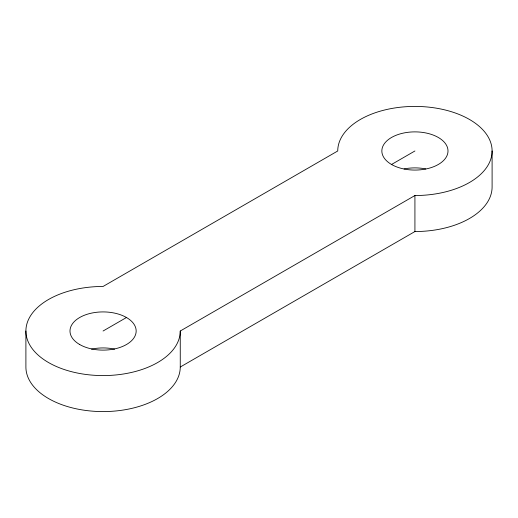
<?xml version="1.0" encoding="UTF-8"?>
<svg xmlns="http://www.w3.org/2000/svg" width="518" height="518" viewBox="0 0 518 518"><rect width="100%" height="100%" fill="white"/><g stroke="black" fill="none" stroke-linecap="round" stroke-linejoin="round"><path stroke-width="0.78" d="M103.076 331.015L126.463 317.515M391.537 164.478A33.074 19.095 0 0 0 446.872 155.918A33.074 19.095 0 0 0 406.365 132.53A33.074 19.095 0 0 0 391.537 164.478L414.924 150.978M25.9 331.015A77.176 44.561 0 0 0 103.076 375.576A77.176 44.561 0 0 0 180.258 331.015L414.924 195.532A77.176 44.561 0 0 0 492.1 150.978L492.1 186.985A77.176 44.561 0 0 1 414.924 231.54L180.258 367.022A77.176 44.561 0 0 1 103.076 411.583A77.176 44.561 0 0 1 25.9 367.022L25.9 331.015A77.176 44.561 0 0 1 103.076 286.46L337.742 150.978A77.176 44.561 0 0 1 414.924 106.417A77.176 44.561 0 0 1 492.1 150.978M414.924 195.532L414.924 231.54M180.258 331.015L180.258 367.022M91.524 349.132A33.074 19.095 0 0 1 114.633 349.132M404.111 168.933A33.074 19.095 0 0 1 425.731 168.933M79.688 344.522A33.074 19.095 0 0 0 135.03 335.962A33.074 19.095 0 0 0 94.516 312.568A33.074 19.095 0 0 0 79.688 344.522"/></g></svg>
